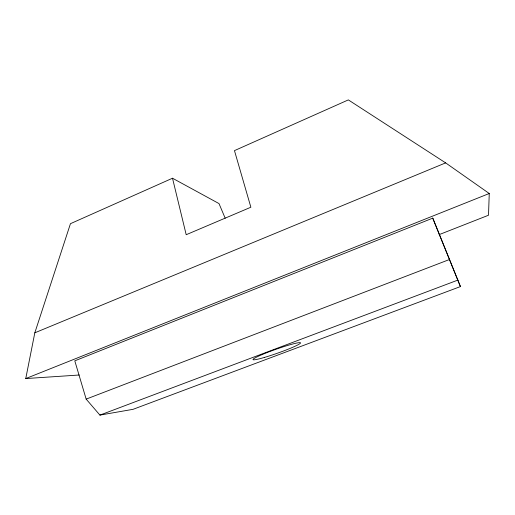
<?xml version="1.0" encoding="UTF-8"?>
<svg xmlns="http://www.w3.org/2000/svg" width="515" height="515" viewBox="0 0 515 515"><rect width="100%" height="100%" fill="white"/><g stroke="black" fill="none" stroke-linecap="round" stroke-linejoin="round"><path stroke-width="0.77" d="M79.233 375.01L25.75 378.564L34.82 332.812L70.452 223.684L172.506 178.222L186.198 234.718L250.869 207.223L234.467 150.625L348.34 99.897L445.649 162.882L489.25 193.505L488.516 215.231L439.16 234.628M34.82 332.812L445.649 162.882M25.75 378.564L489.25 193.505M432.761 218.141L74.791 360.841L86.166 399.119L99.916 415.103L133.063 409.322L460.429 286.578L432.761 218.141L460.429 286.578M86.166 399.119L449.589 259.463M99.916 415.103L457.938 280.07M172.506 178.222L219.004 203.58L225.19 218.225M264.414 357.436A25.222 2.099 -19.4 0 0 300.541 342.932A25.222 2.099 -19.4 0 0 265.309 353.277A25.222 2.099 -19.4 0 0 264.414 357.436"/></g></svg>
